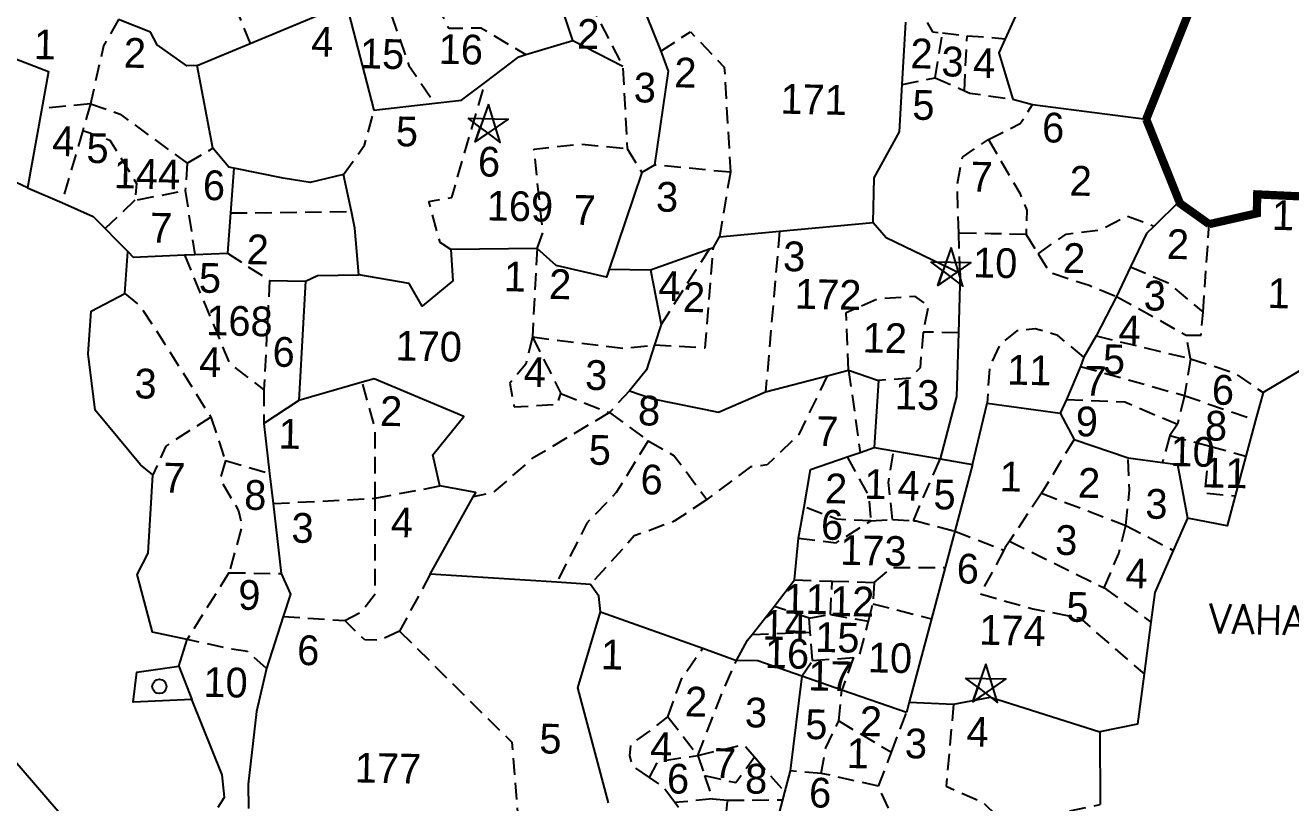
# Model space of a CAD drawing. Header units: metres. Extents: x 291404 to 294611, y 2095644 to 2100556.
# Drawn here: x 292630.6 to 293012.6, y 2099242.9 to 2099477.6 of the extents above; entities that cross this region are included whole.
import ezdxf
from ezdxf.enums import TextEntityAlignment as Align

# ---------------------------------------------------------------- set-up
doc = ezdxf.new("R2010")
doc.units = ezdxf.units.M
doc.header["$MEASUREMENT"] = 0
doc.linetypes.add('DASHED', pattern=[0.75, 0.5, -0.25])
for name, color, linetype in [('OFF', 1, 'Continuous'), ('POLY_PARCEL', 6, 'Continuous'), ('POLY_SUBPARCEL', 6, 'DASHED'), ('SYM_STONE', 1, 'Continuous'), ('SYM_WELL', 1, 'Continuous'), ('TEXT_MAPIN', 7, 'Continuous'), ('TEXT_PARCEL', 7, 'Continuous'), ('V_BOUND_LINE', 7, 'Continuous')]:
    doc.layers.add(name, color=color, linetype=linetype)
doc.styles.get("Standard").update_dxf_attribs({"font": 'simplex.shx'})
doc.styles.add('TEXT_MAP', font='', dxfattribs={"height": 2.5})
doc.styles.get('TEXT_MAP').set_extended_font_data('Kruti Dev 050')

# ---------------------------------------------------------------- blocks, each defined once
blk = doc.blocks.new('STONE_STAR')
for points in [[(0, 0.639), (-0.376, -0.517), (0, -0.244), (0.375, -0.517)], [(-0.607, 0.197), (0.607, 0.197), (-0.376, -0.517), (-0.233, -0.075)]]:
    blk.add_lwpolyline(points, close=True)
blk.add_lwpolyline([(-0.233, -0.075), (0, -0.244)])
blk = doc.blocks.new('PAKKAWELL')
blk.add_circle((0, 0), 1.81)

msp = doc.modelspace()

# ---------------------------------------------------------------- linework, layer by layer
at = {"layer": 'OFF'}
msp.add_lwpolyline([(292795.9, 2099473.04), (292811.02, 2099465.25)], dxfattribs=at)
at = {"layer": 'POLY_PARCEL'}
for points in [[(292925.49, 2099502.05), (292930.98, 2099483.47), (292926.47, 2099473.56)], [(292617.01, 2099485.46), (292619.04, 2099470.75), (292637.66, 2099463.61), (292635.66, 2099452.52)], [(292727.48, 2099484.18), (292735.89, 2099452.03)], [(292781.73, 2099468.74), (292795.9, 2099473.04), (292791.9, 2099485.08)], [(292682.48, 2099465.49), (292679.37, 2099465.36), (292670.41, 2099471.71), (292668.44, 2099475.57), (292658.8, 2099479.32)], [(292698.48, 2099472.13), (292720.1, 2099481.11)], [(292818.04, 2099480.79), (292822.48, 2099469.83)], [(292895.37, 2099459.77), (292896.43, 2099478.53)], [(292682.48, 2099465.49), (292698.48, 2099472.13)], [(292926.47, 2099473.56), (292924.51, 2099469.24), (292928.78, 2099455.27)], [(292769.52, 2099460.42), (292779.66, 2099468.11), (292781.73, 2099468.74)], [(292822.48, 2099469.83), (292824.75, 2099463.78), (292820.63, 2099435.42)], [(292687.23, 2099440.46), (292682.48, 2099465.49)], [(292754.23, 2099454.08), (292762.36, 2099454.99), (292769.52, 2099460.42)], [(292886.63, 2099418.03), (292886.92, 2099431.52), (292894.55, 2099445.43), (292895.37, 2099459.77)], [(292635.66, 2099452.52), (292631.34, 2099428.56)], [(292735.89, 2099452.03), (292754.23, 2099454.08)], [(292928.78, 2099455.27), (292934.67, 2099453.73)], [(292934.67, 2099453.73), (292969.02, 2099449.24)], [(292693.61, 2099434.48), (292692.09, 2099434.79), (292687.23, 2099440.46)], [(292693.61, 2099434.48), (292692.58, 2099420.94)], [(292726.67, 2099432.58), (292716.64, 2099430.16), (292708.46, 2099431.5), (292693.61, 2099434.48)], [(292820.63, 2099435.42), (292816.76, 2099433.15)], [(292631.34, 2099428.56), (292627.85, 2099430.1), (292616.12, 2099430.35)], [(292729.07, 2099421.36), (292726.67, 2099432.58)], [(292816.76, 2099433.15), (292806.94, 2099404.01)], [(292631.34, 2099428.56), (292641.64, 2099424.06)], [(292641.64, 2099424.06), (292651.11, 2099419.92), (292661.55, 2099409.3)], [(292978.98, 2099424.43), (292971.42, 2099417.01)], [(292692.58, 2099420.94), (292691.66, 2099408.79)], [(292731.3, 2099402.28), (292730.14, 2099416.38), (292729.07, 2099421.36)], [(292858.33, 2099415.42), (292886.63, 2099418.03)], [(292886.63, 2099418.03), (292890.47, 2099413.51), (292912.84, 2099402.77)], [(292840.18, 2099413.75), (292858.33, 2099415.42)], [(292971.42, 2099417.01), (292969.13, 2099414.76), (292964.23, 2099404.68)], [(292837.22, 2099410.16), (292838.35, 2099410.56)], [(292838.35, 2099410.56), (292840.18, 2099413.75)], [(293049.06, 2099411.98), (293050.03, 2099406.79), (293035, 2099403.59), (293030.69, 2099394.01), (293020.93, 2099376.62), (293004.29, 2099366.71)], [(292660.66, 2099396.67), (292661.55, 2099409.3)], [(292661.55, 2099409.3), (292663.17, 2099407.64), (292678.67, 2099408.27)], [(292678.67, 2099408.27), (292681.8, 2099408.39)], [(292681.8, 2099408.39), (292691.66, 2099408.79)], [(292759.05, 2099409.9), (292759.73, 2099400.5), (292750.47, 2099392.78), (292746.51, 2099399.61), (292731.3, 2099402.28)], [(292785.17, 2099410.22), (292759.05, 2099409.9)], [(292806.94, 2099404.01), (292806.11, 2099401.56), (292790.93, 2099405.11), (292785.17, 2099410.22)], [(292819.4, 2099403.81), (292837.22, 2099410.16)], [(292806.94, 2099404.01), (292819.4, 2099403.81)], [(292819.4, 2099403.81), (292822.57, 2099387.32)], [(292912.84, 2099402.77), (292912.31, 2099384.77)], [(292964.23, 2099404.68), (292960.09, 2099395.74)], [(292704.39, 2099400.6), (292715.24, 2099400.37)], [(292715.24, 2099400.37), (292713.2, 2099364.37)], [(292715.24, 2099400.37), (292718.8, 2099402.05), (292731.3, 2099402.28)], [(292669.17, 2099341.94), (292665.42, 2099344.95), (292651.69, 2099361.37), (292649.66, 2099378.42), (292650.52, 2099391.31), (292660.66, 2099396.67)], [(292960.09, 2099395.74), (292953.87, 2099383.86)], [(292822.57, 2099387.32), (292820.58, 2099381.13)], [(292912.31, 2099384.77), (292911.75, 2099365.55), (292906.82, 2099346.68)], [(292953.87, 2099383.86), (292950.14, 2099377.45)], [(292820.58, 2099381.13), (292818.17, 2099373.63), (292813.04, 2099367.28)], [(292950.14, 2099377.45), (292949.19, 2099374.64)], [(292872.73, 2099371.82), (292879.19, 2099373.5)], [(292879.19, 2099373.5), (292888.22, 2099370.37)], [(292949.19, 2099374.64), (292944.91, 2099364.68)], [(292732.34, 2099369.88), (292713.2, 2099364.37)], [(292755.8, 2099338.53), (292753.66, 2099347.96), (292763, 2099359.5), (292735.96, 2099370.92), (292732.34, 2099369.88)], [(292854.12, 2099366.99), (292872.73, 2099371.82)], [(292888.22, 2099370.37), (292886.91, 2099350.11)], [(292813.04, 2099367.28), (292820.03, 2099364.79), (292839.9, 2099360.85), (292854.12, 2099366.99)], [(292944.91, 2099364.68), (292943.05, 2099360.52)], [(293004.29, 2099366.71), (293002.04, 2099358.38)], [(292713.2, 2099364.37), (292702.66, 2099357.35)], [(292916.6, 2099344.99), (292920.96, 2099363.48)], [(292920.96, 2099363.48), (292943.05, 2099360.52)], [(292702.66, 2099357.35), (292704.38, 2099342.32)], [(292943.05, 2099360.52), (292947.28, 2099352.6)], [(293002.04, 2099358.38), (292999.12, 2099347.54)], [(292882.64, 2099348.63), (292886.91, 2099350.11)], [(292886.91, 2099350.11), (292892.71, 2099349.11)], [(292947.28, 2099352.6), (292963.55, 2099347.05)], [(292865.72, 2099332.25), (292867.7, 2099343.48), (292878.74, 2099347.29)], [(292878.74, 2099347.29), (292882.64, 2099348.63)], [(292892.71, 2099349.11), (292906.82, 2099346.68)], [(292906.82, 2099346.68), (292916.6, 2099344.99)], [(292963.55, 2099347.05), (292973.93, 2099345.61)], [(292973.93, 2099345.61), (292978.47, 2099344.98), (292981.47, 2099328.78)], [(292999.12, 2099347.54), (292995.9, 2099335.59)], [(292679.47, 2099292.17), (292669.04, 2099294.43), (292664.42, 2099311.83), (292667.76, 2099318.29), (292669.17, 2099341.94)], [(292704.38, 2099342.32), (292705.43, 2099333.21)], [(292916.6, 2099344.99), (292911.26, 2099324.93)], [(292765.88, 2099335.22), (292766.62, 2099336.54), (292755.8, 2099338.53)], [(292752.89, 2099311.91), (292765.88, 2099335.22)], [(292995.9, 2099335.59), (292993.45, 2099326.47), (292981.47, 2099328.78)], [(292705.43, 2099333.21), (292707.85, 2099312.08)], [(292864.03, 2099322.73), (292865.72, 2099332.25)], [(292981.47, 2099328.78), (292977.19, 2099319.08)], [(292862.88, 2099310.15), (292864.03, 2099322.73)], [(292911.26, 2099324.93), (292908.34, 2099313.97)], [(292977.19, 2099319.08), (292971.6, 2099306.41), (292970.42, 2099297.43)], [(292707.85, 2099312.08), (292710.65, 2099305.86), (292708.48, 2099299.13)], [(292791.1, 2099309.47), (292752.89, 2099311.91)], [(292908.34, 2099313.97), (292904.19, 2099298.42)], [(292801.24, 2099308.82), (292791.1, 2099309.47)], [(292804.29, 2099300.55), (292803.8, 2099305.25), (292801.24, 2099308.82)], [(292856.66, 2099302.18), (292862.88, 2099310.15)], [(292806.7, 2099242.87), (292797.42, 2099277.64), (292804.29, 2099300.55)], [(292804.29, 2099300.55), (292835.14, 2099289.53)], [(292850.04, 2099293.68), (292856.66, 2099302.18)], [(292708.48, 2099299.13), (292703.43, 2099283.43)], [(292904.19, 2099298.42), (292897.5, 2099273.31)], [(292970.42, 2099297.43), (292968.35, 2099281.79)], [(292676.97, 2099284.14), (292679.47, 2099292.17)], [(292845.35, 2099285.89), (292848.7, 2099291.98), (292850.04, 2099293.68)], [(292850.04, 2099293.68), (292850.04, 2099293.68)], [(292835.14, 2099289.53), (292845.35, 2099285.89)], [(292865.05, 2099281.13), (292851.8, 2099285.75), (292845.35, 2099285.89)], [(292680.87, 2099274.08), (292663.24, 2099273.29), (292664.32, 2099282.36), (292676.97, 2099284.14)], [(292676.97, 2099284.14), (292680.87, 2099274.08)], [(292703.43, 2099283.43), (292700.45, 2099270.44), (292697.93, 2099248.5), (292698.06, 2099241.17)], [(292865.05, 2099281.13), (292861.56, 2099252.53)], [(292877.17, 2099276.92), (292865.05, 2099281.13)], [(292968.35, 2099281.79), (292966.35, 2099266.64), (292954.97, 2099264.35)], [(292896.65, 2099270.13), (292877.17, 2099276.92)], [(292688.9, 2099241.59), (292690.8, 2099244.55), (292690.06, 2099251.31), (292680.87, 2099274.08)], [(292897.5, 2099273.31), (292896.65, 2099270.13)], [(292897.5, 2099273.31), (292910.84, 2099272.62)], [(292910.84, 2099272.62), (292922.04, 2099274.73), (292954.97, 2099264.35)], [(292612.57, 2099262.98), (292617.31, 2099265.47), (292619.92, 2099264.24), (292643.69, 2099236.75), (292656.38, 2099199.24)], [(292954.97, 2099264.35), (292955.09, 2099242.35)], [(292861.56, 2099252.53), (292859.87, 2099246.12)], [(292859.87, 2099246.12), (292859.26, 2099243.78)], [(292859.26, 2099243.78), (292857.65, 2099237.65), (292865.5, 2099228.72)]]:
    msp.add_lwpolyline(points, dxfattribs=at)
at = {"layer": 'POLY_SUBPARCEL', "ltscale": 10, "flags": 128}
for points in [[(292668.57, 2099510.07), (292689.84, 2099493.41), (292698.48, 2099472.13)], [(292754.8, 2099484.06), (292758.46, 2099476.69), (292768.19, 2099476.83), (292781.73, 2099468.74)], [(292800.87, 2099484.65), (292811.02, 2099465.25), (292812.3, 2099440.38)], [(292658.8, 2099479.32), (292654.29, 2099471.44), (292650.31, 2099453.88)], [(292741.19, 2099480.53), (292746.42, 2099465.5), (292754.23, 2099454.08)], [(292822.48, 2099469.83), (292831.42, 2099475.62), (292841.65, 2099464.96), (292843.49, 2099433.23)], [(292902.91, 2099478.49), (292904.54, 2099475.58), (292907.49, 2099475.31)], [(292905.34, 2099461.71), (292907.49, 2099475.31)], [(292907.49, 2099475.31), (292914.93, 2099474.46)], [(292914.15, 2099457.85), (292914.93, 2099474.46)], [(292914.93, 2099474.46), (292926.47, 2099473.56)], [(292759.05, 2099409.9), (292755.84, 2099412.05), (292752.5, 2099424.36), (292759.37, 2099425.66), (292769.52, 2099460.42)], [(292895.37, 2099459.77), (292905.34, 2099461.71)], [(292905.34, 2099461.71), (292914.15, 2099457.85)], [(292914.15, 2099457.85), (292915.82, 2099457.11), (292928.78, 2099455.27)], [(292650.31, 2099453.88), (292635.66, 2099452.52)], [(292650.31, 2099453.88), (292647.97, 2099445.84)], [(292650.31, 2099453.88), (292659.25, 2099450.81), (292679.48, 2099435.97)], [(292921.36, 2099443.14), (292931.01, 2099447.91), (292934.67, 2099453.73)], [(292726.67, 2099432.58), (292733.06, 2099441.38), (292735.89, 2099452.03)], [(292647.97, 2099445.84), (292641.64, 2099424.06)], [(292647.97, 2099445.84), (292656.2, 2099442.95), (292664.21, 2099429.82), (292663.74, 2099424.78), (292678.94, 2099427.7)], [(292785.17, 2099410.22), (292786.89, 2099414.99), (292784.19, 2099440.25), (292797.91, 2099441.76), (292812.3, 2099440.38)], [(292912.43, 2099414.9), (292911.95, 2099429.49), (292913.58, 2099437.84), (292921.36, 2099443.14)], [(292921.36, 2099443.14), (292930.86, 2099426.9), (292932.94, 2099421.75), (292932.78, 2099414.46)], [(292679.48, 2099435.97), (292687.23, 2099440.46)], [(292812.3, 2099440.38), (292816.76, 2099433.15)], [(292679.48, 2099435.97), (292678.94, 2099427.7)], [(292843.49, 2099433.23), (292820.63, 2099435.42)], [(292843.49, 2099433.23), (292840.18, 2099413.75)], [(292678.94, 2099427.7), (292681.8, 2099408.39)], [(292663.74, 2099424.78), (292654.74, 2099416.22)], [(292692.58, 2099420.94), (292729.07, 2099421.36)], [(292936.38, 2099408.62), (292944.82, 2099414.57), (292955.06, 2099415.81), (292963.17, 2099420.01), (292971.42, 2099417.01)], [(292858.33, 2099415.42), (292854.12, 2099366.99)], [(292932.78, 2099414.46), (292922.21, 2099414.69), (292912.43, 2099414.9)], [(292912.84, 2099402.77), (292912.43, 2099414.9)], [(292932.78, 2099414.46), (292936.38, 2099408.62)], [(292986.18, 2099391.03), (292988.03, 2099417.57)], [(292820.58, 2099381.13), (292835.88, 2099380.24), (292838.35, 2099410.56)], [(292678.67, 2099408.27), (292692.37, 2099375.38), (292702.65, 2099367.6)], [(292691.66, 2099408.79), (292704.39, 2099400.6)], [(292785.17, 2099410.22), (292783.71, 2099383.51)], [(292837.22, 2099410.16), (292822.57, 2099387.32)], [(292936.38, 2099408.62), (292939.83, 2099403.01), (292951.79, 2099399.11), (292960.09, 2099395.74)], [(292964.23, 2099404.68), (292975.6, 2099399.89), (292986.18, 2099391.03)], [(292704.39, 2099400.6), (292702.65, 2099367.6)], [(292660.66, 2099396.67), (292665.36, 2099392.88), (292672.69, 2099381.56), (292686.62, 2099359.3), (292686.62, 2099359.3)], [(292879.19, 2099373.5), (292878.39, 2099390.91), (292887.84, 2099395.03), (292899.03, 2099395.87), (292903.29, 2099392.9), (292901.68, 2099385.01)], [(292960.09, 2099395.74), (292981.11, 2099384.02)], [(292981.11, 2099384.02), (292985.61, 2099384.02), (292986.18, 2099391.03)], [(292783.71, 2099383.51), (292781.73, 2099375.27), (292776.92, 2099369.61), (292778.21, 2099362.38), (292791.2, 2099363.19), (292792.35, 2099366.4)], [(292783.71, 2099383.51), (292792.35, 2099366.4)], [(292783.71, 2099383.51), (292811.38, 2099380.04), (292820.58, 2099381.13)], [(292901.68, 2099385.01), (292900.73, 2099374.22), (292897.78, 2099371.05), (292888.22, 2099370.37)], [(292912.31, 2099384.77), (292901.68, 2099385.01)], [(292950.14, 2099377.45), (292942.34, 2099384), (292935.46, 2099385.97), (292929.97, 2099385.36), (292924.77, 2099381.1), (292921.72, 2099374.6), (292920.96, 2099363.48)], [(292953.87, 2099383.86), (292982.34, 2099376.96)], [(292982.34, 2099376.96), (292981.11, 2099384.02)], [(292982.34, 2099376.96), (292980.57, 2099365.81)], [(292982.34, 2099376.96), (292995.72, 2099372.65), (293004.29, 2099366.71)], [(292879.19, 2099373.5), (292882.64, 2099348.63)], [(292949.19, 2099374.64), (292980.57, 2099365.81)], [(292736.21, 2099334.81), (292736.21, 2099335.91), (292736.27, 2099355.71), (292732.34, 2099369.88)], [(292872.73, 2099371.82), (292864.15, 2099354.07), (292854.59, 2099344.91), (292849.53, 2099344.29), (292836.35, 2099334.42)], [(292702.65, 2099367.6), (292702.66, 2099357.35)], [(292792.35, 2099366.4), (292807, 2099360.69)], [(292813.04, 2099367.28), (292807, 2099360.69)], [(292944.91, 2099364.68), (292962.58, 2099363.89), (292978.41, 2099357.15)], [(292980.57, 2099365.81), (292978.41, 2099357.15)], [(292980.57, 2099365.81), (292981.1, 2099365.66), (293002.04, 2099358.38)], [(292807, 2099360.69), (292783.64, 2099346.78), (292771.9, 2099336.59), (292765.88, 2099335.22)], [(292807, 2099360.69), (292818.71, 2099352.15)], [(292686.62, 2099359.3), (292673.11, 2099350.58), (292669.17, 2099341.94)], [(292686.62, 2099359.3), (292691.03, 2099346.24)], [(292978.41, 2099357.15), (292976.19, 2099353.75)], [(292976.19, 2099353.75), (292973.93, 2099345.61)], [(292976.19, 2099353.75), (292988.22, 2099350.55)], [(292818.71, 2099352.15), (292809.01, 2099336.52), (292800.16, 2099327.34), (292791.1, 2099309.47)], [(292818.71, 2099352.15), (292826.54, 2099347.67), (292836.35, 2099334.42)], [(292947.28, 2099352.6), (292937.37, 2099336.33)], [(292988.22, 2099350.55), (292986.56, 2099336.39), (292995.9, 2099335.59)], [(292988.22, 2099350.55), (292999.12, 2099347.54)], [(292691.03, 2099346.24), (292689.47, 2099340.51), (292695.03, 2099331.03), (292696.01, 2099326.32), (292692.11, 2099312.36)], [(292691.03, 2099346.24), (292704.38, 2099342.32)], [(292878.74, 2099347.29), (292885.18, 2099335.71), (292885.87, 2099327.99)], [(292892.45, 2099328.42), (292891.26, 2099339.57), (292892.71, 2099349.11)], [(292898.72, 2099328.03), (292906.82, 2099346.68)], [(292962.86, 2099326.63), (292963.97, 2099337.37), (292963.55, 2099347.05)], [(292736.21, 2099334.81), (292755.8, 2099338.53)], [(292705.43, 2099333.21), (292736.21, 2099334.81)], [(292727.11, 2099297.93), (292731.85, 2099300.35), (292736.29, 2099306.02), (292736.21, 2099334.81)], [(292836.35, 2099334.42), (292835.98, 2099334.14), (292826.48, 2099327.86), (292814.49, 2099323.43), (292801.24, 2099308.82)], [(292937.37, 2099336.33), (292927.72, 2099321.87)], [(292937.37, 2099336.33), (292962.86, 2099326.63)], [(292885.87, 2099327.99), (292875.6, 2099328.49), (292865.72, 2099332.25)], [(292864.03, 2099322.73), (292875.42, 2099321.4), (292885.87, 2099327.99)], [(292885.87, 2099327.99), (292892.45, 2099328.42)], [(292892.45, 2099328.42), (292898.72, 2099328.03)], [(292898.72, 2099328.03), (292899.57, 2099327.98), (292911.26, 2099324.93)], [(292956.33, 2099307.8), (292960.72, 2099318.12), (292962.86, 2099326.63)], [(292962.86, 2099326.63), (292977.19, 2099319.08)], [(292911.26, 2099324.93), (292926.03, 2099319.17)], [(292926.03, 2099319.17), (292918.96, 2099305.95), (292934.78, 2099301.45), (292948.93, 2099298.68), (292968.35, 2099281.79)], [(292927.72, 2099321.87), (292926.46, 2099319.99), (292926.03, 2099319.17)], [(292927.72, 2099321.87), (292956.33, 2099307.8)], [(292692.11, 2099312.36), (292679.47, 2099292.17)], [(292692.11, 2099312.36), (292707.85, 2099312.08)], [(292752.89, 2099311.91), (292743.62, 2099294.7)], [(292886.9, 2099309.41), (292892.14, 2099313.87), (292908.34, 2099313.97)], [(292862.88, 2099310.15), (292874.22, 2099309.8)], [(292873.69, 2099299.76), (292874.22, 2099309.8)], [(292874.22, 2099309.8), (292886.9, 2099309.41)], [(292886.9, 2099309.41), (292886.52, 2099302.97)], [(292956.33, 2099307.8), (292970.42, 2099297.43)], [(292867.29, 2099298.62), (292856.66, 2099302.18)], [(292867.29, 2099298.62), (292873.69, 2099299.76)], [(292873.69, 2099299.76), (292885.15, 2099297.67)], [(292885.15, 2099297.67), (292886.52, 2099302.97)], [(292886.52, 2099302.97), (292904.19, 2099298.42)], [(292708.48, 2099299.13), (292727.11, 2099297.93)], [(292743.62, 2099294.7), (292737.79, 2099291.94), (292733.11, 2099292.04), (292727.11, 2099297.93)], [(292867.62, 2099294.42), (292867.29, 2099298.62)], [(292868.3, 2099285.86), (292882.34, 2099286.84), (292885.15, 2099297.67)], [(292703.43, 2099283.43), (292697.67, 2099288.54), (292692.99, 2099289.23), (292679.47, 2099292.17)], [(292743.62, 2099294.7), (292777.49, 2099261.2), (292780.34, 2099225.85), (292778.69, 2099214.87)], [(292850.04, 2099293.68), (292867.62, 2099294.42)], [(292868.3, 2099285.86), (292867.62, 2099294.42)], [(292824.62, 2099268.84), (292828.69, 2099280.23), (292835.14, 2099289.53)], [(292833.67, 2099257.17), (292840.91, 2099275.87), (292845.35, 2099285.89)], [(292865.05, 2099281.13), (292868.3, 2099285.86)], [(292880.67, 2099286.72), (292877.17, 2099276.92)], [(292876.2, 2099267.6), (292877.17, 2099276.92)], [(292892.1, 2099258.14), (292896.65, 2099270.13)], [(292910.84, 2099272.62), (292908.6, 2099247.93), (292919.75, 2099243.01), (292928.48, 2099234.62), (292945.48, 2099240.35), (292955.09, 2099242.35)], [(292819.08, 2099250.53), (292813.91, 2099254.03), (292813.15, 2099257.06), (292813.5, 2099260.6), (292819.61, 2099264.85), (292824.62, 2099268.84)], [(292824.62, 2099268.84), (292833.67, 2099257.17)], [(292870.94, 2099251.78), (292872.28, 2099259.49), (292876.2, 2099267.6)], [(292876.2, 2099267.6), (292892.1, 2099258.14)], [(292833.67, 2099257.17), (292847.54, 2099260.47), (292850.75, 2099256.74)], [(292888.21, 2099247.9), (292892.1, 2099258.14)], [(292819.08, 2099250.53), (292821.65, 2099255.39), (292833.67, 2099257.17)], [(292833.67, 2099257.17), (292835.69, 2099251.12)], [(292835.69, 2099251.12), (292845.14, 2099248.98), (292850.75, 2099256.74)], [(292850.75, 2099256.74), (292859.87, 2099246.12)], [(292826.72, 2099242.96), (292823.08, 2099247.82), (292819.08, 2099250.53)], [(292835.69, 2099251.12), (292838.06, 2099244.04)], [(292870.94, 2099251.78), (292861.56, 2099252.53)], [(292888.21, 2099247.9), (292870.94, 2099251.78)], [(292890.56, 2099226.53), (292891.91, 2099234.94), (292892.01, 2099239.39), (292888.21, 2099247.9)], [(292838.06, 2099244.04), (292826.72, 2099242.96)], [(292827.86, 2099241.44), (292826.72, 2099242.96)], [(292838.06, 2099244.04), (292842.61, 2099243.67)], [(292841.53, 2099230.81), (292842.61, 2099243.67)], [(292842.61, 2099243.67), (292859.26, 2099243.78)]]:
    msp.add_lwpolyline(points, dxfattribs=at)
at = {"layer": 'V_BOUND_LINE', "const_width": 2.49}
for points in [[(292950.73, 2099514.33), (292962.42, 2099509.43), (292977.19, 2099497.68), (292981.47, 2099480.44), (292969.02, 2099449.24)], [(292969.02, 2099449.24), (292978.98, 2099424.43)], [(292978.98, 2099424.43), (292979.23, 2099423.83), (292988.03, 2099417.57)], [(292988.03, 2099417.57), (293002.4, 2099420.83), (293002.53, 2099426.55), (293047.18, 2099424.52), (293049.06, 2099411.98)]]:
    msp.add_lwpolyline(points, dxfattribs=at)

# ---------------------------------------------------------------- block references
at = {"layer": 'SYM_STONE', "xscale": 9.974441035384446, "yscale": 9.974441035384446, "zscale": 9.974441035384446, "rotation": 358.7773004946598}
for p in [(292770.32, 2099447.47), (292910, 2099404.13), (292920.51, 2099278.45)]:
    msp.add_blockref('STONE_STAR', p, dxfattribs=at)
at = {"layer": 'SYM_WELL', "xscale": 1.188675628065528, "yscale": 1.188675628065528, "zscale": 1.188675628065528, "rotation": 358.7773004946598}
msp.add_blockref('PAKKAWELL', (292671.12, 2099278.01), dxfattribs=at)

# ---------------------------------------------------------------- texts
at = {"layer": 'TEXT_MAPIN', "style": 'TEXT_MAP'}
for s, height, p in [('2', 8.98, (292800.58, 2099475.06)), ('1', 8.98, (292636.57, 2099471.83)), ('4', 8.98, (292720.29, 2099472.62)), ('2', 8.98, (292663.73, 2099469.33)), ('15', 8.977, (292738.36, 2099468.93)), ('16', 8.977, (292762.13, 2099470.35)), ('2', 8.98, (292901.2, 2099469.14)), ('2', 8.98, (292829.92, 2099463.38)), ('3', 8.98, (292910.56, 2099466.64)), ('4', 8.98, (292920.09, 2099466.19)), ('3', 8.98, (292817.68, 2099458.8)), ('5', 8.98, (292901.78, 2099453.49)), ('5', 8.98, (292745.86, 2099445.48)), ('6', 8.98, (292940.94, 2099446.72)), ('4', 8.98, (292642.14, 2099442.61)), ('5', 8.98, (292652.48, 2099440.44)), ('6', 8.98, (292770.64, 2099436.43)), ('6', 8.98, (292687.61, 2099429.31)), ('7', 8.98, (292919.34, 2099431.87)), ('3', 8.98, (292824.4, 2099425.82)), ('7', 8.98, (292799.49, 2099421.84)), ('1', 8.98, (293010.31, 2099420.27)), ('7', 8.98, (292671.66, 2099416.46)), ('2', 8.98, (292700.81, 2099410)), ('2', 8.98, (292978.59, 2099411.59)), ('3', 8.98, (292862.76, 2099407.84)), ('10', 8.977, (292923.44, 2099405.88)), ('2', 8.98, (292947.26, 2099407.39)), ('5', 8.98, (292686.41, 2099401.27)), ('1', 8.98, (292778.45, 2099401.75)), ('2', 8.98, (292792.1, 2099399.51)), ('4', 8.98, (292825.13, 2099398.91)), ('2', 8.98, (292832.53, 2099395.59)), ('3', 8.98, (292971.62, 2099395.99)), ('12', 8.977, (292890.12, 2099383.28)), ('4', 8.98, (292964.04, 2099385.52)), ('6', 8.98, (292708.64, 2099379)), ('4', 8.98, (292686.48, 2099375.94)), ('5', 8.98, (292959.3, 2099376.7)), ('4', 8.98, (292784.46, 2099372.94)), ('3', 8.98, (292803, 2099372.01)), ('11', 8.977, (292933.72, 2099373.51)), ('3', 8.98, (292666.95, 2099369.43)), ('7', 8.98, (292953.65, 2099370.25)), ('6', 8.98, (292992.2, 2099367.54)), ('13', 8.977, (292899.86, 2099366.06)), ('2', 8.98, (292741.09, 2099361.19)), ('8', 8.98, (292818.96, 2099361.28)), ('9', 8.98, (292951.11, 2099358)), ('8', 8.98, (292990.11, 2099356.72)), ('1', 8.98, (292710.46, 2099354.27)), ('7', 8.98, (292872.79, 2099355.04)), ('5', 8.98, (292804.1, 2099349.34)), ('10', 8.977, (292983.04, 2099348.9)), ('7', 8.98, (292675.62, 2099341)), ('1', 8.98, (292928.14, 2099341.38)), ('11', 8.977, (292992.93, 2099342.47)), ('6', 8.98, (292819.73, 2099340.47)), ('2', 8.98, (292875.41, 2099337.84)), ('1', 8.98, (292887.28, 2099339.1)), ('4', 8.98, (292897.3, 2099338.6)), ('2', 8.98, (292951.78, 2099339.51)), ('8', 8.98, (292700.09, 2099335.81)), ('5', 8.98, (292908.17, 2099335.89)), ('3', 8.98, (292972.12, 2099333.12)), ('3', 8.98, (292714.34, 2099325.87)), ('4', 8.98, (292744.37, 2099327.56)), ('6', 8.98, (292874.21, 2099326.78)), ('3', 8.98, (292944.91, 2099322.2)), ('6', 8.98, (292915.18, 2099313.57)), ('4', 8.98, (292966.15, 2099312.13)), ('9', 8.98, (292698.28, 2099305.63)), ('11', 8.977, (292866.22, 2099304.4)), ('12', 8.977, (292880.24, 2099303.76)), ('5', 8.98, (292948.27, 2099301.95)), ('14', 8.977, (292859.92, 2099296.52)), ('15', 8.977, (292875.78, 2099292.75)), ('6', 8.98, (292716.07, 2099288.94)), ('1', 8.98, (292807.76, 2099287.64)), ('16', 8.977, (292860.59, 2099287.94)), ('10', 8.977, (292891.67, 2099286.65)), ('17', 8.977, (292873.67, 2099281.17)), ('10', 8.977, (292691.11, 2099279.25)), ('2', 8.98, (292833.13, 2099273.48)), ('3', 8.98, (292851.23, 2099270.13)), ('5', 8.98, (292869.45, 2099266.52)), ('2', 8.98, (292885.91, 2099267.56)), ('5', 8.98, (292789.18, 2099262.18)), ('3', 8.98, (292899.53, 2099260.79)), ('4', 8.98, (292918.13, 2099264.31)), ('4', 8.98, (292822.63, 2099259.73)), ('1', 8.98, (292881.96, 2099257.82)), ('7', 8.98, (292841.83, 2099254.86)), ('6', 8.98, (292827.71, 2099250.16)), ('8', 8.98, (292851.29, 2099250.15)), ('6', 8.98, (292870.59, 2099245.94))]:
    msp.add_text(s, height=height, rotation=358.7773, dxfattribs=at).set_placement(p, align=Align.MIDDLE)
at = {"layer": 'TEXT_MAPIN'}
msp.add_text('VAHALCHE GAVTHAN', height=8.977, rotation=358.7773, dxfattribs=at).set_placement((292987.81, 2099294.06))
at = {"layer": 'TEXT_PARCEL', "style": 'TEXT_MAP'}
for s, height, p in [('171', 8.977, (292868.63, 2099455.22)), ('144', 8.977, (292667.38, 2099432.74)), ('2', 8.98, (292949.25, 2099430.71)), ('169', 8.977, (292779.97, 2099422.99)), ('172', 8.977, (292873.02, 2099396.43)), ('1', 8.98, (293009.02, 2099396.7)), ('168', 8.977, (292695.31, 2099388.36)), ('170', 8.977, (292752.43, 2099380.73)), ('173', 8.977, (292886.65, 2099319.04)), ('174', 8.977, (292928.64, 2099294.92)), ('177', 8.977, (292740.13, 2099253.33))]:
    msp.add_text(s, height=height, rotation=358.7773, dxfattribs=at).set_placement(p, align=Align.MIDDLE)

doc.saveas('drawing.dxf')
